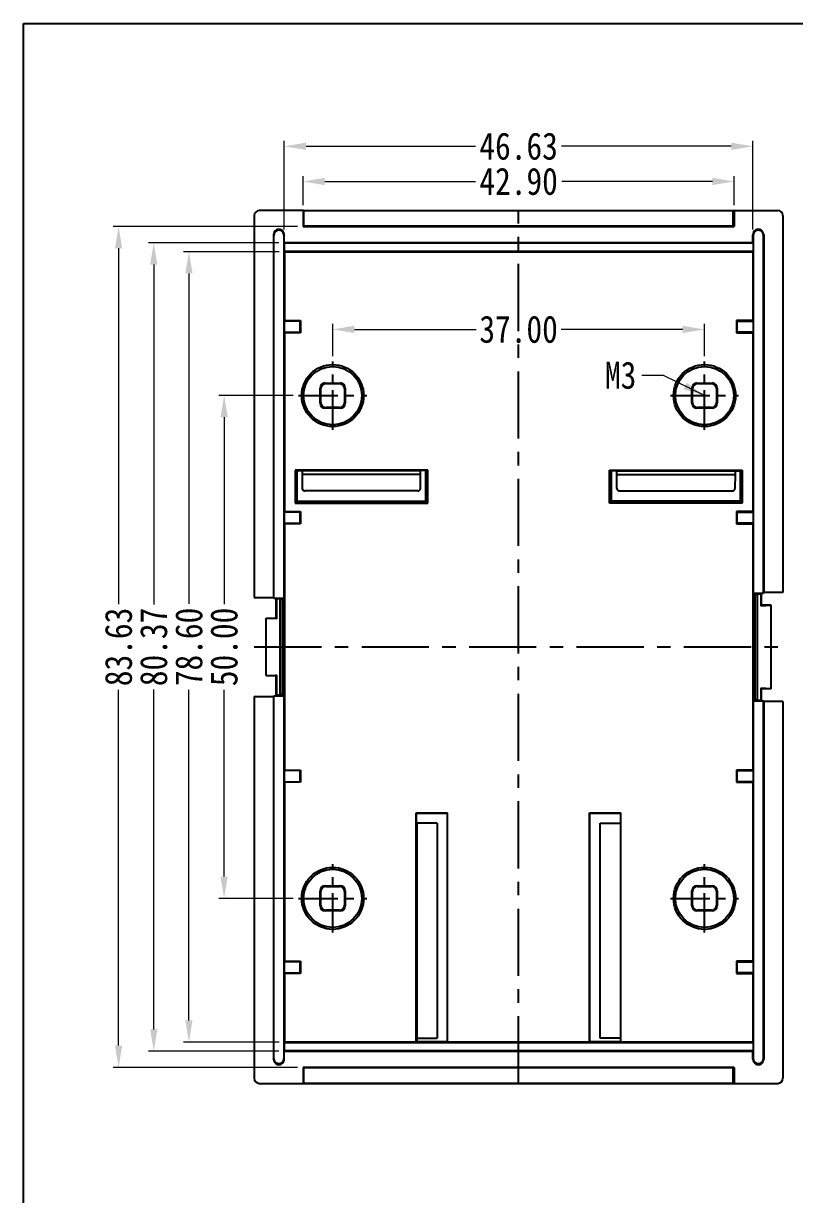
# Model space of a CAD drawing. Header units: millimetres. Extents: x -240 to 62, y -2715 to -2502.
# Drawn here: x -240.3 to -163.6, y -2618.7 to -2502.3 of the extents above; entities that cross this region are included whole.
import ezdxf

# ---------------------------------------------------------------- set-up
doc = ezdxf.new("R2010")
doc.units = ezdxf.units.MM
doc.linetypes.add('CENTER', pattern=[50.8, 31.75, -6.35, 6.35, -6.35])
doc.layers.add('dim', color=3, linetype='Continuous', lineweight=9)
doc.styles.add('FFS', font='SIMFANG.TTF', dxfattribs={"width": 0.85})
doc.dimstyles.new('YanXiu', dxfattribs={"dimtxt": 2.5, "dimasz": 2.2, "dimexe": 1, "dimexo": 0.6, "dimgap": 0.66, "dimtad": 0, "dimzin": 1, "dimdsep": 46, "dimtxsty": 'FFS', "dimcen": 0, "dimclrd": 256, "dimclre": 131, "dimclrt": 42, "dimazin": 0, "dimtfac": 1, "dimtofl": 0, "dimtmove": 0, "dimatfit": 3, "dimfxl": 1, "dimlwd": 5, "dimlwe": 5, "dimarcsym": 0})

# ---------------------------------------------------------------- blocks, each defined once
blk = doc.blocks.new('*D48')
at = {"layer": 'Defpoints', "color": 0}
for p in [(-78.77, 198.65), (-125.39, 189.85), (-78.77, 189.85)]:
    blk.add_point(p, dxfattribs=at)
at = {"layer": 'dim', "color": 131, "lineweight": 5}
for p, q in [((-125.39, 190.39), (-125.39, 199.19)), ((-78.77, 190.39), (-78.77, 199.19))]:
    blk.add_line(p, q, dxfattribs=at)
at = {"layer": 'dim', "lineweight": 5}
for p, q in [((-123.23, 198.65), (-106.36, 198.65)), ((-80.93, 198.65), (-97.8, 198.65))]:
    blk.add_line(p, q, dxfattribs=at)
at = {"layer": 'dim'}
for points in [[(-123.23, 199.01), (-123.23, 198.29), (-125.39, 198.65)], [(-80.93, 199.01), (-80.93, 198.29), (-78.77, 198.65)]]:
    blk.add_solid(points, dxfattribs=at)
at = {"layer": 'dim', "color": 42, "insert": (-102.08, 198.65), "char_height": 2.7, "attachment_point": 5, "style": 'FFS'}
blk.add_mtext('46.63', dxfattribs=at)
blk = doc.blocks.new('*D53')
at = {"layer": 'Defpoints', "color": 0}
for p in [(-80.63, 195.15), (-123.53, 192.26), (-80.63, 192.26)]:
    blk.add_point(p, dxfattribs=at)
at = {"layer": 'dim', "color": 131, "lineweight": 5}
for p, q in [((-123.53, 192.8), (-123.53, 195.69)), ((-80.63, 192.8), (-80.63, 195.69))]:
    blk.add_line(p, q, dxfattribs=at)
at = {"layer": 'dim', "lineweight": 5}
for p, q in [((-121.37, 195.15), (-106.38, 195.15)), ((-82.79, 195.15), (-97.78, 195.15))]:
    blk.add_line(p, q, dxfattribs=at)
at = {"layer": 'dim'}
for points in [[(-121.37, 195.51), (-121.37, 194.79), (-123.53, 195.15)], [(-82.79, 195.51), (-82.79, 194.79), (-80.63, 195.15)]]:
    blk.add_solid(points, dxfattribs=at)
at = {"layer": 'dim', "color": 42, "insert": (-102.08, 195.15), "char_height": 2.7, "attachment_point": 5, "style": 'FFS'}
blk.add_mtext('42.90', dxfattribs=at)
blk = doc.blocks.new('*D54')
at = {"layer": 'Defpoints', "color": 0}
for p in [(-83.58, 180.44), (-120.58, 177.25), (-83.58, 177.25)]:
    blk.add_point(p, dxfattribs=at)
at = {"layer": 'dim', "color": 131, "lineweight": 5}
for p, q in [((-120.58, 177.79), (-120.58, 180.98)), ((-83.58, 177.79), (-83.58, 180.98))]:
    blk.add_line(p, q, dxfattribs=at)
at = {"layer": 'dim', "lineweight": 5}
for p, q in [((-118.42, 180.44), (-106.31, 180.44)), ((-85.74, 180.44), (-97.85, 180.44))]:
    blk.add_line(p, q, dxfattribs=at)
at = {"layer": 'dim'}
for points in [[(-118.42, 180.8), (-118.42, 180.08), (-120.58, 180.44)], [(-85.74, 180.8), (-85.74, 180.08), (-83.58, 180.44)]]:
    blk.add_solid(points, dxfattribs=at)
at = {"layer": 'dim', "color": 42, "insert": (-102.08, 180.44), "char_height": 2.7, "attachment_point": 5, "style": 'FFS'}
blk.add_mtext('37.00', dxfattribs=at)
blk = doc.blocks.new('*D49')
at = {"layer": 'Defpoints', "color": 0}
for p in [(-123.53, 190.67), (-141.88, 107.05), (-123.53, 107.05)]:
    blk.add_point(p, dxfattribs=at)
at = {"layer": 'dim', "color": 131, "lineweight": 5}
for p, q in [((-124.07, 190.67), (-142.42, 190.67)), ((-124.07, 107.05), (-142.42, 107.05))]:
    blk.add_line(p, q, dxfattribs=at)
at = {"layer": 'dim', "lineweight": 5}
for p, q in [((-141.88, 188.51), (-141.88, 153.12)), ((-141.88, 109.21), (-141.88, 144.6))]:
    blk.add_line(p, q, dxfattribs=at)
at = {"layer": 'dim'}
for points in [[(-142.24, 188.51), (-141.52, 188.51), (-141.88, 190.67)], [(-142.24, 109.21), (-141.52, 109.21), (-141.88, 107.05)]]:
    blk.add_solid(points, dxfattribs=at)
at = {"layer": 'dim', "color": 42, "insert": (-141.88, 148.86), "char_height": 2.7, "attachment_point": 5, "rotation": 90, "style": 'FFS'}
blk.add_mtext('83.63', dxfattribs=at)
blk = doc.blocks.new('*D50')
at = {"layer": 'Defpoints', "color": 0}
for p in [(-125.39, 189.05), (-138.38, 108.67), (-125.39, 108.67)]:
    blk.add_point(p, dxfattribs=at)
at = {"layer": 'dim', "color": 131, "lineweight": 5}
for p, q in [((-125.93, 189.05), (-138.92, 189.05)), ((-125.93, 108.67), (-138.92, 108.67))]:
    blk.add_line(p, q, dxfattribs=at)
at = {"layer": 'dim', "lineweight": 5}
for p, q in [((-138.38, 186.89), (-138.38, 153.09)), ((-138.38, 110.83), (-138.38, 144.63))]:
    blk.add_line(p, q, dxfattribs=at)
at = {"layer": 'dim'}
for points in [[(-138.74, 186.89), (-138.02, 186.89), (-138.38, 189.05)], [(-138.74, 110.83), (-138.02, 110.83), (-138.38, 108.67)]]:
    blk.add_solid(points, dxfattribs=at)
at = {"layer": 'dim', "color": 42, "insert": (-138.38, 148.86), "char_height": 2.7, "attachment_point": 5, "rotation": 90, "style": 'FFS'}
blk.add_mtext('80.37', dxfattribs=at)
blk = doc.blocks.new('*D55')
at = {"layer": 'Defpoints', "color": 0}
for p in [(-125.38, 188.16), (-134.88, 109.56), (-125.38, 109.56)]:
    blk.add_point(p, dxfattribs=at)
at = {"layer": 'dim', "color": 131, "lineweight": 5}
for p, q in [((-125.92, 188.16), (-135.42, 188.16)), ((-125.92, 109.56), (-135.42, 109.56))]:
    blk.add_line(p, q, dxfattribs=at)
at = {"layer": 'dim', "lineweight": 5}
for p, q in [((-134.88, 186), (-134.88, 153.14)), ((-134.88, 111.72), (-134.88, 144.58))]:
    blk.add_line(p, q, dxfattribs=at)
at = {"layer": 'dim'}
for points in [[(-135.24, 186), (-134.52, 186), (-134.88, 188.16)], [(-135.24, 111.72), (-134.52, 111.72), (-134.88, 109.56)]]:
    blk.add_solid(points, dxfattribs=at)
at = {"layer": 'dim', "color": 42, "insert": (-134.88, 148.86), "char_height": 2.7, "attachment_point": 5, "rotation": 90, "style": 'FFS'}
blk.add_mtext('78.60', dxfattribs=at)
blk = doc.blocks.new('*D56')
at = {"layer": 'Defpoints', "color": 0}
for p in [(-123.97, 173.86), (-131.38, 123.86), (-123.97, 123.86)]:
    blk.add_point(p, dxfattribs=at)
at = {"layer": 'dim', "color": 131, "lineweight": 5}
for p, q in [((-124.51, 173.86), (-131.92, 173.86)), ((-124.51, 123.86), (-131.92, 123.86))]:
    blk.add_line(p, q, dxfattribs=at)
at = {"layer": 'dim', "lineweight": 5}
for p, q in [((-131.38, 171.7), (-131.38, 153.13)), ((-131.38, 126.02), (-131.38, 144.59))]:
    blk.add_line(p, q, dxfattribs=at)
at = {"layer": 'dim'}
for points in [[(-131.74, 171.7), (-131.02, 171.7), (-131.38, 173.86)], [(-131.74, 126.02), (-131.02, 126.02), (-131.38, 123.86)]]:
    blk.add_solid(points, dxfattribs=at)
at = {"layer": 'dim', "color": 42, "insert": (-131.38, 148.86), "char_height": 2.7, "attachment_point": 5, "rotation": 90, "style": 'FFS'}
blk.add_mtext('50.00', dxfattribs=at)
blk = doc.blocks.new('u56')
at = {"color": 7}
for p, q in [((-123.53, 192.26), (-127.88, 192.26)), ((-123.53, 192.26), (-76.28, 192.26)), ((-123.438, 192.229), (-123.53, 192.26)), ((-123.53, 192.26), (-123.53, 190.674)), ((-80.722, 192.229), (-123.438, 192.229)), ((-123.438, 190.704), (-123.438, 192.229)), ((-80.722, 192.229), (-80.63, 192.26)), ((-80.722, 190.704), (-80.722, 192.229)), ((-80.63, 192.26), (-80.63, 190.674)), ((-128.38, 191.76), (-128.38, 153.771)), ((-75.78, 191.76), (-75.78, 154.271)), ((-126.466, 189.854), (-126.466, 153.771)), ((-126.466, 189.854), (-126.436, 189.793)), ((-125.394, 189.854), (-125.425, 189.793)), ((-125.394, 189.046), (-125.394, 189.854)), ((-123.438, 190.704), (-123.53, 190.674)), ((-123.53, 190.674), (-80.63, 190.674)), ((-80.722, 190.704), (-123.438, 190.704)), ((-80.722, 190.704), (-80.63, 190.674)), ((-78.766, 189.854), (-78.736, 189.793)), ((-78.766, 189.046), (-78.766, 189.854)), ((-77.694, 189.854), (-77.725, 189.793)), ((-77.694, 189.854), (-77.694, 154.271)), ((-126.436, 153.71), (-126.436, 189.793)), ((-125.425, 189.793), (-125.425, 153.71)), ((-125.394, 189.046), (-125.411, 189.029)), ((-78.75, 189.029), (-125.411, 189.029)), ((-125.411, 189.029), (-125.411, 188.19)), ((-78.766, 189.046), (-125.394, 189.046)), ((-78.766, 189.046), (-78.75, 189.029)), ((-78.75, 189.029), (-78.75, 188.19)), ((-78.736, 189.793), (-78.736, 154.21)), ((-77.725, 154.21), (-77.725, 189.793)), ((-78.75, 188.19), (-125.411, 188.19)), ((-125.38, 188.16), (-125.411, 188.19)), ((-125.38, 188.16), (-78.78, 188.16)), ((-125.38, 188.16), (-125.38, 181.321)), ((-78.78, 188.16), (-78.75, 188.19)), ((-78.78, 188.16), (-78.78, 181.321)), ((-125.411, 181.26), (-125.38, 181.321)), ((-123.83, 181.26), (-125.411, 181.26)), ((-125.411, 181.26), (-125.411, 180.16)), ((-125.38, 181.321), (-123.769, 181.321)), ((-123.83, 181.26), (-123.769, 181.321)), ((-123.83, 180.16), (-123.83, 181.26)), ((-123.769, 181.321), (-123.769, 180.099)), ((-80.33, 181.26), (-80.391, 181.321)), ((-78.78, 181.321), (-80.391, 181.321)), ((-80.391, 181.321), (-80.391, 180.099)), ((-80.33, 181.26), (-78.75, 181.26)), ((-80.33, 180.16), (-80.33, 181.26)), ((-78.75, 181.26), (-78.78, 181.321)), ((-78.75, 181.26), (-78.75, 180.16)), ((-125.411, 180.16), (-123.83, 180.16)), ((-125.38, 180.099), (-125.411, 180.16)), ((-123.769, 180.099), (-125.38, 180.099)), ((-125.38, 180.099), (-125.38, 162.321)), ((-123.83, 180.16), (-123.769, 180.099)), ((-80.33, 180.16), (-80.391, 180.099)), ((-80.391, 180.099), (-78.78, 180.099)), ((-78.75, 180.16), (-80.33, 180.16)), ((-78.78, 180.099), (-78.75, 180.16)), ((-78.78, 180.099), (-78.78, 162.321)), ((-121.33, 175.11), (-119.83, 175.11)), ((-121.269, 175.049), (-121.33, 175.11)), ((-121.269, 175.049), (-119.891, 175.049)), ((-119.891, 175.049), (-119.83, 175.11)), ((-84.269, 175.049), (-84.33, 175.11)), ((-84.33, 175.11), (-82.83, 175.11)), ((-84.269, 175.049), (-82.891, 175.049)), ((-82.891, 175.049), (-82.83, 175.11)), ((-121.83, 173.11), (-121.83, 174.61)), ((-121.769, 174.549), (-121.83, 174.61)), ((-121.769, 173.171), (-121.769, 174.549)), ((-119.391, 174.549), (-119.33, 174.61)), ((-119.391, 174.549), (-119.391, 173.171)), ((-119.33, 174.61), (-119.33, 173.11)), ((-84.769, 174.549), (-84.83, 174.61)), ((-84.83, 173.11), (-84.83, 174.61)), ((-84.769, 173.171), (-84.769, 174.549)), ((-82.391, 174.549), (-82.33, 174.61)), ((-82.391, 174.549), (-82.391, 173.171)), ((-82.33, 174.61), (-82.33, 173.11)), ((-121.769, 173.171), (-121.83, 173.11)), ((-121.269, 172.671), (-121.33, 172.61)), ((-119.83, 172.61), (-121.33, 172.61)), ((-119.891, 172.671), (-121.269, 172.671)), ((-119.891, 172.671), (-119.83, 172.61)), ((-119.391, 173.171), (-119.33, 173.11)), ((-84.769, 173.171), (-84.83, 173.11)), ((-84.269, 172.671), (-84.33, 172.61)), ((-82.83, 172.61), (-84.33, 172.61)), ((-82.891, 172.671), (-84.269, 172.671)), ((-82.891, 172.671), (-82.83, 172.61)), ((-82.391, 173.171), (-82.33, 173.11)), ((-124.323, 166.448), (-124.323, 163.167)), ((-111.118, 166.448), (-124.323, 166.448)), ((-124.005, 166.385), (-124.323, 166.448)), ((-124.13, 166.36), (-124.005, 166.385)), ((-124.13, 166.36), (-124.13, 163.36)), ((-111.844, 166.382), (-124.005, 166.385)), ((-123.616, 166.382), (-123.618, 166.385)), ((-123.616, 166.388), (-123.616, 166.013)), ((-123.616, 166.013), (-123.609, 164.631)), ((-111.844, 166.013), (-123.616, 166.013)), ((-111.851, 164.631), (-111.844, 166.013)), ((-111.83, 166.41), (-111.844, 166.382)), ((-111.844, 166.013), (-111.844, 166.382)), ((-111.311, 166.41), (-111.83, 166.41)), ((-111.118, 166.448), (-111.311, 166.41)), ((-111.311, 163.36), (-111.311, 166.41)), ((-111.118, 163.167), (-111.118, 166.448)), ((-93.042, 166.448), (-79.838, 166.448)), ((-93.042, 166.448), (-92.849, 166.41)), ((-93.042, 163.167), (-93.042, 166.448)), ((-92.849, 166.41), (-92.33, 166.41)), ((-92.849, 163.36), (-92.849, 166.41)), ((-92.33, 166.41), (-92.316, 166.382)), ((-92.316, 166.382), (-80.155, 166.385)), ((-92.316, 166.013), (-92.316, 166.382)), ((-92.316, 166.013), (-80.544, 166.013)), ((-92.309, 164.631), (-92.316, 166.013)), ((-80.544, 166.013), (-80.551, 164.631)), ((-80.544, 166.388), (-80.544, 166.013)), ((-80.543, 166.385), (-80.544, 166.382)), ((-80.155, 166.385), (-79.838, 166.448)), ((-80.155, 166.385), (-80.03, 166.36)), ((-80.03, 166.36), (-80.03, 163.36)), ((-79.838, 166.448), (-79.838, 163.167)), ((-112.102, 164.382), (-123.358, 164.382)), ((-92.058, 164.382), (-80.802, 164.382)), ((-124.323, 163.167), (-124.13, 163.36)), ((-124.323, 163.167), (-111.118, 163.167)), ((-124.13, 163.36), (-111.311, 163.36)), ((-111.118, 163.167), (-111.311, 163.36)), ((-93.042, 163.167), (-92.849, 163.36)), ((-79.838, 163.167), (-93.042, 163.167)), ((-80.03, 163.36), (-92.849, 163.36)), ((-79.838, 163.167), (-80.03, 163.36)), ((-125.411, 162.26), (-125.38, 162.321)), ((-125.411, 162.26), (-125.411, 161.16)), ((-123.83, 162.26), (-125.411, 162.26)), ((-125.38, 162.321), (-123.769, 162.321)), ((-123.83, 162.26), (-123.769, 162.321)), ((-123.83, 161.16), (-123.83, 162.26)), ((-123.769, 162.321), (-123.769, 161.099)), ((-80.33, 162.26), (-80.391, 162.321)), ((-78.78, 162.321), (-80.391, 162.321)), ((-80.391, 162.321), (-80.391, 161.099)), ((-80.33, 162.26), (-78.75, 162.26)), ((-80.33, 161.16), (-80.33, 162.26)), ((-78.75, 162.26), (-78.78, 162.321)), ((-78.75, 162.26), (-78.75, 161.16)), ((-125.411, 161.16), (-123.83, 161.16)), ((-125.38, 161.099), (-125.411, 161.16)), ((-125.38, 161.099), (-125.38, 136.621)), ((-123.769, 161.099), (-125.38, 161.099)), ((-123.83, 161.16), (-123.769, 161.099)), ((-80.33, 161.16), (-80.391, 161.099)), ((-80.391, 161.099), (-78.78, 161.099)), ((-78.75, 161.16), (-80.33, 161.16)), ((-78.78, 161.099), (-78.75, 161.16)), ((-78.78, 161.099), (-78.78, 136.621)), ((-128.38, 153.771), (-126.466, 153.771)), ((-126.466, 153.771), (-126.436, 153.71)), ((-78.736, 154.21), (-78.692, 154.123)), ((-78.736, 154.21), (-77.725, 154.21)), ((-78.58, 154.123), (-78.692, 154.123)), ((-78.692, 143.597), (-78.692, 154.123)), ((-78.58, 154.123), (-78.58, 143.597)), ((-78.341, 154.126), (-77.988, 154.145)), ((-78.341, 154.126), (-78.341, 143.594)), ((-77.93, 154.204), (-77.988, 154.145)), ((-77.988, 154.145), (-77.988, 152.952)), ((-77.936, 154.21), (-77.93, 154.204)), ((-77.93, 154.204), (-77.93, 153.01)), ((-77.694, 154.271), (-77.725, 154.21)), ((-75.78, 154.271), (-77.694, 154.271)), ((-126.436, 153.71), (-125.425, 153.71)), ((-126.224, 153.71), (-126.23, 153.704)), ((-126.23, 153.704), (-126.23, 151.71)), ((-126.23, 153.704), (-126.172, 153.645)), ((-126.172, 153.645), (-126.172, 151.652)), ((-125.819, 153.626), (-126.172, 153.645)), ((-125.819, 144.094), (-125.819, 153.626)), ((-125.58, 144.097), (-125.58, 153.622)), ((-125.58, 153.622), (-125.468, 153.622)), ((-125.425, 153.71), (-125.468, 153.622)), ((-125.468, 144.097), (-125.468, 153.622)), ((-77.988, 152.952), (-76.952, 153.01)), ((-77.93, 153.01), (-77.988, 152.952)), ((-76.952, 153.01), (-77.93, 153.01)), ((-76.952, 144.71), (-76.952, 153.01)), ((-127.208, 146.01), (-127.208, 151.71)), ((-127.208, 151.71), (-126.23, 151.71)), ((-126.172, 151.652), (-127.208, 151.71)), ((-126.23, 151.71), (-126.172, 151.652)), ((-127.208, 146.01), (-126.172, 146.068)), ((-127.208, 146.01), (-126.23, 146.01)), ((-126.172, 146.068), (-126.23, 146.01)), ((-126.23, 146.01), (-126.23, 144.016)), ((-126.172, 146.068), (-126.172, 144.074)), ((-77.988, 144.768), (-77.93, 144.71)), ((-76.952, 144.71), (-77.988, 144.768)), ((-77.988, 144.768), (-77.988, 143.574)), ((-76.952, 144.71), (-77.93, 144.71)), ((-77.93, 144.71), (-77.93, 143.516)), ((-128.38, 143.949), (-128.38, 105.96)), ((-128.38, 143.949), (-126.466, 143.949)), ((-126.466, 143.949), (-126.436, 144.01)), ((-126.466, 143.949), (-126.466, 107.866)), ((-126.436, 107.927), (-126.436, 144.01)), ((-126.436, 144.01), (-125.425, 144.01)), ((-126.172, 144.074), (-126.23, 144.016)), ((-126.224, 144.01), (-126.23, 144.016)), ((-125.819, 144.094), (-126.172, 144.074)), ((-125.58, 144.097), (-125.468, 144.097)), ((-125.425, 144.01), (-125.468, 144.097)), ((-125.425, 144.01), (-125.425, 107.927)), ((-78.736, 143.51), (-78.692, 143.597)), ((-78.736, 143.51), (-77.725, 143.51)), ((-78.736, 143.51), (-78.736, 107.927)), ((-78.58, 143.597), (-78.692, 143.597)), ((-78.341, 143.594), (-77.988, 143.574)), ((-77.988, 143.574), (-77.93, 143.516)), ((-77.936, 143.51), (-77.93, 143.516)), ((-77.694, 143.449), (-77.725, 143.51)), ((-77.725, 107.927), (-77.725, 143.51)), ((-75.78, 143.449), (-77.694, 143.449)), ((-77.694, 143.449), (-77.694, 107.866)), ((-75.78, 143.449), (-75.78, 105.96)), ((-125.411, 136.56), (-125.38, 136.621)), ((-125.411, 136.56), (-125.411, 135.46)), ((-123.83, 136.56), (-125.411, 136.56)), ((-125.38, 136.621), (-123.769, 136.621)), ((-123.83, 136.56), (-123.769, 136.621)), ((-123.83, 135.46), (-123.83, 136.56)), ((-123.769, 136.621), (-123.769, 135.399)), ((-80.33, 136.56), (-80.391, 136.621)), ((-78.78, 136.621), (-80.391, 136.621)), ((-80.391, 136.621), (-80.391, 135.399)), ((-80.33, 136.56), (-78.75, 136.56)), ((-80.33, 135.46), (-80.33, 136.56)), ((-78.75, 136.56), (-78.78, 136.621)), ((-78.75, 136.56), (-78.75, 135.46)), ((-125.411, 135.46), (-123.83, 135.46)), ((-125.38, 135.399), (-125.411, 135.46)), ((-125.38, 135.399), (-125.38, 117.621)), ((-123.769, 135.399), (-125.38, 135.399)), ((-123.83, 135.46), (-123.769, 135.399)), ((-80.33, 135.46), (-80.391, 135.399)), ((-80.391, 135.399), (-78.78, 135.399)), ((-78.75, 135.46), (-80.33, 135.46)), ((-78.78, 135.399), (-78.75, 135.46)), ((-78.78, 135.399), (-78.78, 117.621)), ((-112.268, 109.56), (-112.268, 132.373)), ((-112.268, 132.373), (-109.142, 132.373)), ((-112.23, 132.334), (-112.268, 132.373)), ((-112.23, 131.36), (-112.23, 132.334)), ((-112.23, 132.334), (-109.18, 132.334)), ((-109.18, 132.334), (-109.142, 132.373)), ((-109.18, 132.334), (-109.18, 109.579)), ((-109.142, 109.56), (-109.142, 132.373)), ((-94.98, 132.334), (-95.018, 132.373)), ((-95.018, 109.56), (-95.018, 132.373)), ((-95.018, 132.373), (-91.892, 132.373)), ((-94.98, 109.579), (-94.98, 132.334)), ((-94.98, 132.334), (-91.93, 132.334)), ((-91.93, 132.334), (-91.892, 132.373)), ((-91.93, 132.334), (-91.93, 131.36)), ((-91.892, 109.56), (-91.892, 132.373)), ((-112.23, 131.36), (-112.205, 131.334)), ((-112.205, 131.334), (-112.205, 109.579)), ((-110.18, 131.334), (-112.205, 131.334)), ((-110.18, 131.334), (-110.18, 109.94)), ((-93.98, 109.94), (-93.98, 131.334)), ((-93.98, 131.334), (-91.955, 131.334)), ((-91.93, 131.36), (-91.955, 131.334)), ((-91.955, 131.334), (-91.955, 109.579)), ((-121.33, 125.11), (-119.83, 125.11)), ((-121.269, 125.049), (-121.33, 125.11)), ((-121.269, 125.049), (-119.891, 125.049)), ((-119.891, 125.049), (-119.83, 125.11)), ((-84.269, 125.049), (-84.33, 125.11)), ((-84.33, 125.11), (-82.83, 125.11)), ((-84.269, 125.049), (-82.891, 125.049)), ((-82.891, 125.049), (-82.83, 125.11)), ((-121.83, 123.11), (-121.83, 124.61)), ((-121.769, 124.549), (-121.83, 124.61)), ((-121.769, 123.171), (-121.769, 124.549)), ((-119.391, 124.549), (-119.33, 124.61)), ((-119.391, 124.549), (-119.391, 123.171)), ((-119.33, 124.61), (-119.33, 123.11)), ((-84.769, 124.549), (-84.83, 124.61)), ((-84.83, 123.11), (-84.83, 124.61)), ((-84.769, 123.171), (-84.769, 124.549)), ((-82.391, 124.549), (-82.33, 124.61)), ((-82.391, 124.549), (-82.391, 123.171)), ((-82.33, 124.61), (-82.33, 123.11)), ((-121.769, 123.171), (-121.83, 123.11)), ((-121.269, 122.671), (-121.33, 122.61)), ((-119.83, 122.61), (-121.33, 122.61)), ((-119.891, 122.671), (-121.269, 122.671)), ((-119.891, 122.671), (-119.83, 122.61)), ((-119.391, 123.171), (-119.33, 123.11)), ((-84.769, 123.171), (-84.83, 123.11)), ((-84.269, 122.671), (-84.33, 122.61)), ((-82.83, 122.61), (-84.33, 122.61)), ((-82.891, 122.671), (-84.269, 122.671)), ((-82.891, 122.671), (-82.83, 122.61)), ((-82.391, 123.171), (-82.33, 123.11)), ((-125.411, 117.56), (-125.38, 117.621)), ((-125.411, 117.56), (-125.411, 116.46)), ((-123.83, 117.56), (-125.411, 117.56)), ((-125.38, 117.621), (-123.769, 117.621)), ((-123.83, 117.56), (-123.769, 117.621)), ((-123.83, 116.46), (-123.83, 117.56)), ((-123.769, 117.621), (-123.769, 116.399)), ((-80.33, 117.56), (-80.391, 117.621)), ((-80.391, 117.621), (-80.391, 116.399)), ((-78.78, 117.621), (-80.391, 117.621)), ((-80.33, 116.46), (-80.33, 117.56)), ((-80.33, 117.56), (-78.75, 117.56)), ((-78.75, 117.56), (-78.78, 117.621)), ((-78.75, 117.56), (-78.75, 116.46)), ((-125.411, 116.46), (-123.83, 116.46)), ((-125.38, 116.399), (-125.411, 116.46)), ((-125.38, 116.399), (-125.38, 109.56)), ((-123.769, 116.399), (-125.38, 116.399)), ((-123.83, 116.46), (-123.769, 116.399)), ((-80.33, 116.46), (-80.391, 116.399)), ((-80.391, 116.399), (-78.78, 116.399)), ((-78.75, 116.46), (-80.33, 116.46)), ((-78.78, 116.399), (-78.75, 116.46)), ((-78.78, 116.399), (-78.78, 109.56)), ((-125.38, 109.56), (-125.411, 109.529)), ((-125.411, 109.529), (-125.411, 108.69)), ((-125.411, 109.529), (-78.75, 109.529)), ((-112.268, 109.56), (-125.38, 109.56)), ((-112.23, 109.579), (-112.268, 109.56)), ((-109.18, 109.579), (-112.23, 109.579)), ((-112.205, 109.94), (-112.205, 109.939)), ((-112.205, 109.94), (-110.18, 109.94)), ((-109.18, 109.579), (-109.142, 109.56)), ((-95.018, 109.56), (-109.142, 109.56)), ((-94.98, 109.579), (-95.018, 109.56)), ((-91.98, 109.579), (-94.98, 109.579)), ((-91.955, 109.94), (-93.98, 109.94)), ((-91.98, 109.579), (-91.892, 109.56)), ((-91.955, 109.939), (-91.955, 109.94)), ((-91.955, 109.579), (-91.93, 109.579)), ((-78.78, 109.56), (-91.892, 109.56)), ((-78.78, 109.56), (-78.75, 109.529)), ((-78.75, 109.529), (-78.75, 108.69)), ((-78.75, 108.69), (-125.411, 108.69)), ((-125.394, 108.674), (-125.411, 108.69)), ((-125.394, 107.866), (-125.394, 108.674)), ((-125.394, 108.674), (-78.766, 108.674)), ((-78.766, 108.674), (-78.75, 108.69)), ((-78.766, 107.866), (-78.766, 108.674)), ((-126.466, 107.866), (-126.436, 107.927)), ((-125.394, 107.866), (-125.425, 107.927)), ((-78.766, 107.866), (-78.736, 107.927)), ((-77.694, 107.866), (-77.725, 107.927)), ((-123.53, 107.046), (-123.53, 105.46)), ((-80.63, 107.046), (-123.53, 107.046)), ((-123.438, 107.015), (-123.53, 107.046)), ((-123.438, 105.49), (-123.438, 107.015)), ((-80.722, 107.015), (-123.438, 107.015)), ((-80.722, 107.015), (-80.63, 107.046)), ((-80.722, 105.49), (-80.722, 107.015)), ((-80.63, 107.046), (-80.63, 105.46)), ((-127.88, 105.46), (-123.53, 105.46)), ((-123.438, 105.49), (-123.53, 105.46)), ((-123.53, 105.46), (-76.28, 105.46)), ((-123.438, 105.49), (-80.722, 105.49)), ((-80.722, 105.49), (-80.63, 105.46))]:
    blk.add_line(p, q, dxfattribs=at)
at = {"color": 1, "linetype": 'CENTER', "ltscale": 0.2104}
for p, q in [((-102.08, 105.46), (-102.08, 192.26)), ((-128.38, 148.86), (-75.78, 148.86))]:
    blk.add_line(p, q, dxfattribs=at)
at = {"color": 1, "linetype": 'CENTER', "ltscale": 0.123337}
for p, q in [((-120.58, 170.468), (-120.58, 177.252)), ((-83.58, 170.468), (-83.58, 177.252)), ((-123.972, 173.86), (-117.188, 173.86)), ((-86.972, 173.86), (-80.188, 173.86)), ((-120.58, 120.468), (-120.58, 127.252)), ((-83.58, 120.468), (-83.58, 127.252)), ((-123.972, 123.86), (-117.188, 123.86)), ((-86.972, 123.86), (-80.188, 123.86))]:
    blk.add_line(p, q, dxfattribs=at)
at = {"color": 7}
for centre, radius in [((-120.58, 173.86), 3.083), ((-120.58, 173.86), 2.9), ((-83.58, 173.86), 3.083), ((-83.58, 173.86), 2.9), ((-120.58, 123.86), 3.083), ((-120.58, 123.86), 2.9), ((-83.58, 123.86), 3.083), ((-83.58, 123.86), 2.9)]:
    blk.add_circle(centre, radius, dxfattribs=at)
for centre, radius, start, end in [((-125.93, 189.854), 0.536, 359.99137, 180.00863), ((-125.93, 189.793), 0.505, 359.99137, 180.00863), ((-78.23, 189.854), 0.536, 359.99137, 180.00863), ((-78.23, 189.793), 0.505, 359.99137, 180.00863), ((-125.93, 107.866), 0.536, 179.99137, 0.00863), ((-125.93, 107.927), 0.505, 179.99137, 0.00863), ((-78.23, 107.866), 0.536, 179.99137, 0.00863), ((-78.23, 107.927), 0.505, 179.99137, 0.00863)]:
    blk.add_arc(centre, radius, start, end, dxfattribs=at)
for centre, major_axis, ratio, start_param, end_param in [((-127.88, 191.76), (0.354, -0.354), 0.9999239, -3.9269527, -2.3562326), ((-76.28, 191.76), (-0.354, -0.354), 0.9999239, 2.3562326, 3.9269527), ((-121.33, 174.61), (0.354, -0.354), 0.9996955, -3.9268385, -2.3563468), ((-121.269, 174.549), (-0.354, 0.354), 0.9996955, -0.7852459, 0.7852459), ((-119.891, 174.549), (0.354, 0.354), 0.9996955, -0.7852459, 0.7852459), ((-119.83, 174.61), (-0.354, -0.354), 0.9996955, 2.3563468, 3.9268385), ((-84.33, 174.61), (0.354, -0.354), 0.9996955, -3.9268385, -2.3563468), ((-84.269, 174.549), (-0.354, 0.354), 0.9996955, -0.7852459, 0.7852459), ((-82.891, 174.549), (0.354, 0.354), 0.9996955, -0.7852459, 0.7852459), ((-82.83, 174.61), (-0.354, -0.354), 0.9996955, 2.3563468, 3.9268385), ((-121.33, 173.11), (-0.354, -0.354), 0.9996955, -0.7852459, 0.7852459), ((-121.269, 173.171), (-0.354, -0.354), 0.9996955, -0.7852459, 0.7852459), ((-119.891, 173.171), (0.354, -0.354), 0.9996955, -0.7852459, 0.7852459), ((-119.83, 173.11), (0.354, -0.354), 0.9996955, -0.7852459, 0.7852459), ((-84.33, 173.11), (-0.354, -0.354), 0.9996955, -0.7852459, 0.7852459), ((-84.269, 173.171), (-0.354, -0.354), 0.9996955, -0.7852459, 0.7852459), ((-82.891, 173.171), (0.354, -0.354), 0.9996955, -0.7852459, 0.7852459), ((-82.83, 173.11), (0.354, -0.354), 0.9996955, -0.7852459, 0.7852459), ((-123.359, 164.631), (0.232, -0.095), 0.992971, -2.7514065, -1.1806863), ((-112.101, 164.631), (0.232, 0.095), 0.992971, -1.9609063, -0.3901862), ((-92.059, 164.631), (0.232, -0.095), 0.992971, -2.7514065, -1.1806863), ((-80.801, 164.631), (0.232, 0.095), 0.992971, -1.9609063, -0.3901862), ((-78.58, 154.127), (0.25, 0), 0.0174551, -1.5707963, -0.3009864), ((-125.58, 153.627), (0.25, 0), 0.0174551, -2.8406062, -1.5707963), ((-125.58, 144.093), (0.25, 0), 0.0174551, -4.712389, -3.4425791), ((-78.58, 143.593), (0.25, 0), 0.0174551, 0.3009864, 1.5707963), ((-121.33, 124.61), (0.354, -0.354), 0.9996955, -3.9268385, -2.3563468), ((-121.269, 124.549), (-0.354, 0.354), 0.9996955, -0.7852459, 0.7852459), ((-119.891, 124.549), (0.354, 0.354), 0.9996955, -0.7852459, 0.7852459), ((-119.83, 124.61), (-0.354, -0.354), 0.9996955, 2.3563468, 3.9268385), ((-84.33, 124.61), (0.354, -0.354), 0.9996955, -3.9268385, -2.3563468), ((-84.269, 124.549), (-0.354, 0.354), 0.9996955, -0.7852459, 0.7852459), ((-82.891, 124.549), (0.354, 0.354), 0.9996955, -0.7852459, 0.7852459), ((-82.83, 124.61), (-0.354, -0.354), 0.9996955, 2.3563468, 3.9268385), ((-121.33, 123.11), (-0.354, -0.354), 0.9996955, -0.7852459, 0.7852459), ((-121.269, 123.171), (-0.354, -0.354), 0.9996955, -0.7852459, 0.7852459), ((-119.891, 123.171), (0.354, -0.354), 0.9996955, -0.7852459, 0.7852459), ((-119.83, 123.11), (0.354, -0.354), 0.9996955, -0.7852459, 0.7852459), ((-84.33, 123.11), (-0.354, -0.354), 0.9996955, -0.7852459, 0.7852459), ((-84.269, 123.171), (-0.354, -0.354), 0.9996955, -0.7852459, 0.7852459), ((-82.891, 123.171), (0.354, -0.354), 0.9996955, -0.7852459, 0.7852459), ((-82.83, 123.11), (0.354, -0.354), 0.9996955, -0.7852459, 0.7852459), ((-127.88, 105.96), (-0.354, -0.354), 0.9999239, -0.7853601, 0.7853601), ((-76.28, 105.96), (-0.354, 0.354), 0.9999239, 2.3562326, 3.9269527)]:
    blk.add_ellipse(centre, major_axis=major_axis, ratio=ratio, start_param=start_param, end_param=end_param, dxfattribs=at)
at = {"layer": 'Defpoints', "color": 2}
blk.add_lwpolyline([(-151.347, 210.871), (151.347, 210.871), (151.347, -2), (-151.347, -2)], close=True, dxfattribs=at)
at = {"layer": 'dim', "color": 42, "insert": (-90.366, 175.867), "char_height": 2.7, "attachment_point": 6, "style": 'FFS'}
blk.add_mtext('M3', dxfattribs=at)
at = {"layer": 'dim'}
for base, p1, p2, picture, middle in [((-78.766, 198.65), (-125.394, 189.854), (-78.766, 189.854), '*D48', (-102.08, 198.65)), ((-83.58, 180.443), (-120.58, 177.252), (-83.58, 177.252), '*D54', (-102.08, 180.443))]:
    dim = blk.add_linear_dim(base=base, p1=p1, p2=p2, dimstyle='YanXiu', override={"dimtxt": 2.7, "dimasz": 2.16, "dimexe": 0.53973, "dimexo": 0.53973, "dimgap": 0.53973}, dxfattribs=at)
    dim.commit()
    dim.dimension.update_dxf_attribs({"geometry": picture, "text_midpoint": middle})
dim = blk.add_linear_dim(base=(-80.63, 195.15), p1=(-123.53, 192.26), p2=(-80.63, 192.26), dimstyle='YanXiu', override={"dimtxt": 2.7, "dimasz": 2.16, "dimexe": 0.53973, "dimexo": 0.53973, "dimgap": 0.53973}, dxfattribs=at)
dim.commit()
dim.dimension.update_dxf_attribs({"geometry": '*D53', "text_midpoint": (-102.08, 195.15), "dimtype": 128})
for base, p1, p2, picture, middle in [((-141.88, 107.046), (-123.53, 190.674), (-123.53, 107.046), '*D49', (-141.88, 148.86)), ((-138.38, 108.674), (-125.394, 189.046), (-125.394, 108.674), '*D50', (-138.38, 148.86)), ((-134.88, 109.56), (-125.38, 188.16), (-125.38, 109.56), '*D55', (-134.88, 148.86))]:
    dim = blk.add_linear_dim(base=base, p1=p1, p2=p2, angle=90, dimstyle='YanXiu', override={"dimtxt": 2.7, "dimasz": 2.16, "dimexe": 0.53973, "dimexo": 0.53973, "dimgap": 0.53973}, dxfattribs=at)
    dim.commit()
    dim.dimension.update_dxf_attribs({"geometry": picture, "text_midpoint": middle})
dim = blk.add_linear_dim(base=(-131.38, 123.86), p1=(-123.972, 173.86), p2=(-123.972, 123.86), angle=90, dimstyle='YanXiu', override={"dimtxt": 2.7, "dimasz": 2.16, "dimexe": 0.53973, "dimexo": 0.53973, "dimgap": 0.53973}, dxfattribs=at)
dim.commit()
dim.dimension.update_dxf_attribs({"geometry": '*D56', "text_midpoint": (-131.38, 148.86), "dimtype": 128})
at = {"layer": 'dim', "annotation_type": 0, "has_hookline": 1, "hookline_direction": 1, "text_width": 2.94}
blk.add_leader([(-83.58, 173.86), (-87.667, 175.867), (-89.827, 175.867)], dimstyle='YanXiu', override={"dimasz": 2.16, "dimexe": 0.49975, "dimexo": 0.49975, "dimgap": 0.53973}, dxfattribs=at)

msp = doc.modelspace()

# ---------------------------------------------------------------- block references
msp.add_blockref('u56', (-88.98, -2713.14))

doc.saveas('drawing.dxf')
